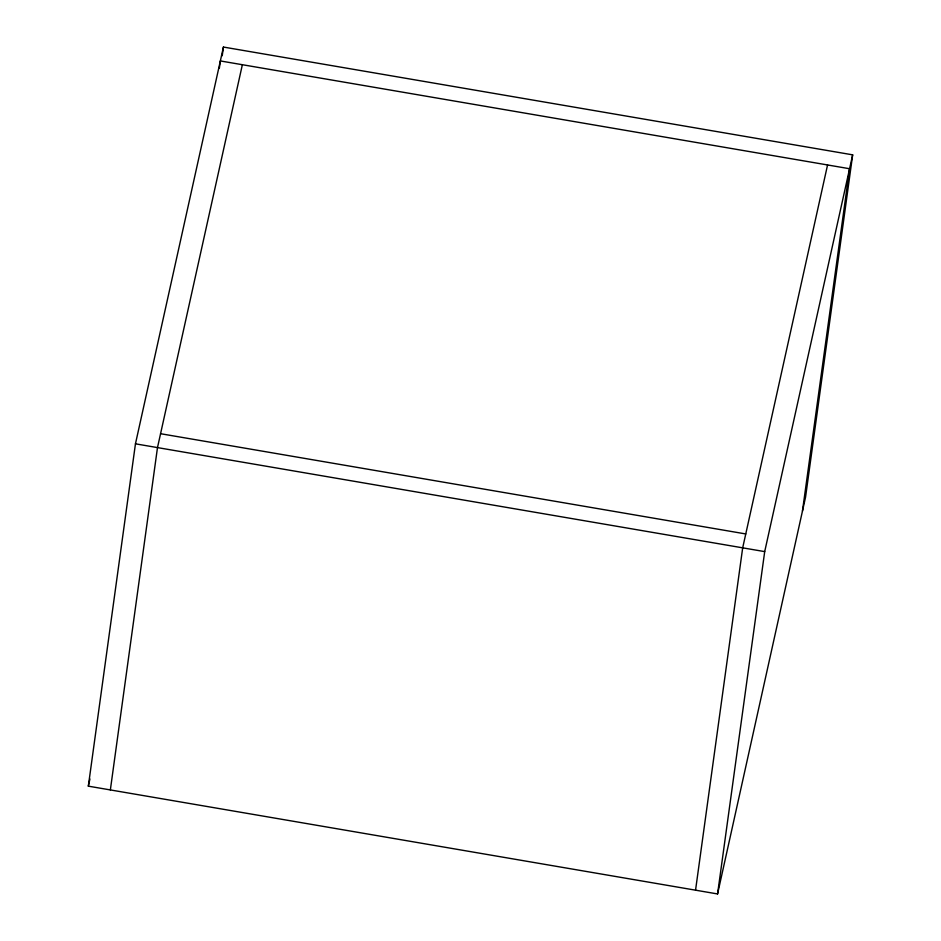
<?xml version="1.0" encoding="UTF-8"?>
<svg xmlns="http://www.w3.org/2000/svg" width="941" height="941" viewBox="0 0 941 941"><rect width="100%" height="100%" fill="white"/><g stroke="black" fill="none" stroke-linecap="round" stroke-linejoin="round"><path stroke-width="1.41" d="M88.336 786.158L135.457 443.823L223.429 47.05L852.664 154.842L805.543 497.177L717.571 893.95L88.336 786.158L89.924 778.983M110.356 789.934L157.488 447.598L242.366 64.706M219.347 68.187L220.347 60.942L849.594 168.733L802.461 511.069M222.229 55.754L223.429 47.05M695.552 890.174L742.684 547.838L827.562 164.957M717.571 893.95L764.704 551.614L852.664 154.842M160.558 433.707L745.766 533.947M135.457 443.823L764.704 551.614"/></g></svg>
